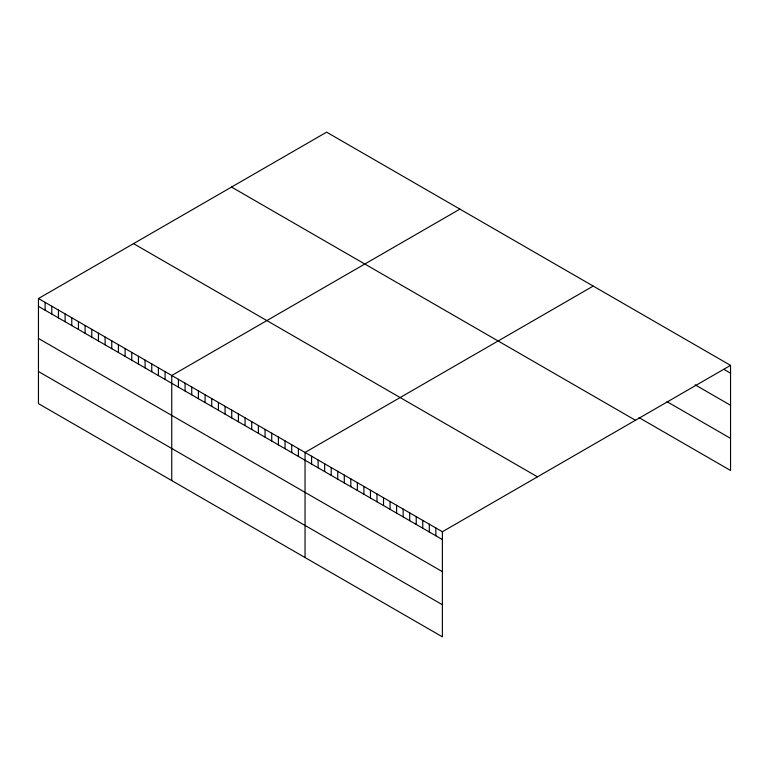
<?xml version="1.0" encoding="UTF-8"?>
<svg xmlns="http://www.w3.org/2000/svg" width="769" height="769" viewBox="0 0 769 769"><rect width="100%" height="100%" fill="white"/><g stroke="black" fill="none" stroke-linecap="round" stroke-linejoin="round"><path stroke-width="1.15" d="M38.45 298.535L442.386 531.744L442.386 636.838L38.45 403.629L38.45 298.535L326.614 132.162L730.55 365.371L730.55 470.465L638.991 417.605M459.91 209.12L171.747 375.493L171.747 480.587M593.216 286.078L305.043 452.451L305.043 557.544M442.386 531.744L730.55 365.371M724.014 369.408L730.55 373.176M695.051 384.788L730.55 405.282M667.021 401.687L730.55 438.359M231.517 187.059L635.454 420.268M133.546 243.629L537.483 476.838M38.45 306.341L442.386 539.55M38.45 338.447L442.386 571.655M38.45 371.523L442.386 604.732M435.84 527.967L435.84 535.772M429.304 524.189L429.304 531.994M422.767 520.411L422.767 528.226M416.221 516.633L416.221 524.448M409.685 512.865L409.685 520.671M403.148 509.088L403.148 516.893M396.602 505.31L396.602 513.115M390.066 501.532L390.066 509.347M383.529 497.754L383.529 505.569M376.983 493.986L376.983 501.792M370.447 490.209L370.447 498.014M363.91 486.431L363.91 494.246M357.364 482.653L357.364 490.468M350.827 478.876L350.827 486.69M344.291 475.107L344.291 482.913M337.745 471.33L337.745 479.135M331.208 467.552L331.208 475.367M324.662 463.774L324.662 471.589M318.126 459.997L318.126 467.812M311.589 456.228L311.589 464.034M298.382 448.606L298.382 456.411M291.72 444.751L291.72 452.566M285.049 440.906L285.049 448.712M278.388 437.061L278.388 444.867M271.726 433.207L271.726 441.022M265.055 429.362L265.055 437.167M258.394 425.517L258.394 433.322M251.732 421.662L251.732 429.477M245.061 417.817L245.061 425.632M238.4 413.972L238.4 421.777M231.729 410.117L231.729 417.932M225.067 406.272L225.067 414.087M218.406 402.427L218.406 410.233M211.735 398.582L211.735 406.388M205.073 394.728L205.073 402.543M198.412 390.883L198.412 398.688M191.741 387.038L191.741 394.843M185.079 383.183L185.079 390.998M178.418 379.338L178.418 387.143M165.085 371.638L165.085 379.453M158.414 367.793L158.414 375.608M151.753 363.948L151.753 371.754M145.091 360.094L145.091 367.909M138.42 356.249L138.42 364.064M131.759 352.404L131.759 360.209M125.097 348.559L125.097 356.364M118.426 344.704L118.426 352.519M111.765 340.859L111.765 348.665M105.103 337.014L105.103 344.82M98.432 333.16L98.432 340.975M91.771 329.315L91.771 337.12M85.109 325.47L85.109 333.275M78.438 321.615L78.438 329.43M71.777 317.77L71.777 325.585M65.105 313.925L65.105 321.73M58.444 310.07L58.444 317.885M51.783 306.225L51.783 314.04M45.111 302.38L45.111 310.186"/></g></svg>
